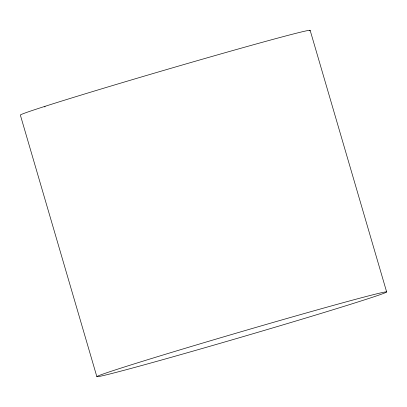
<?xml version="1.0" encoding="UTF-8"?>
<svg xmlns="http://www.w3.org/2000/svg" width="407" height="407" viewBox="0 0 407 407"><rect width="100%" height="100%" fill="white"/><g stroke="black" fill="none" stroke-linecap="round" stroke-linejoin="round"><path stroke-width="0.61" d="M310.154 30.352L386.65 291.936A150.972 2.635 -16.3 0 1 169.149 357.89A150.972 2.635 -16.3 0 1 169.439 353.052A150.972 2.635 -16.3 0 1 386.65 291.936M96.846 376.648L20.35 115.064A150.972 2.635 -16.3 0 1 172.68 67.796A150.972 2.635 -16.3 0 1 309.412 30.84M44.612 106.919A138.39 2.417 -16.3 0 1 45.141 106.741"/></g></svg>
